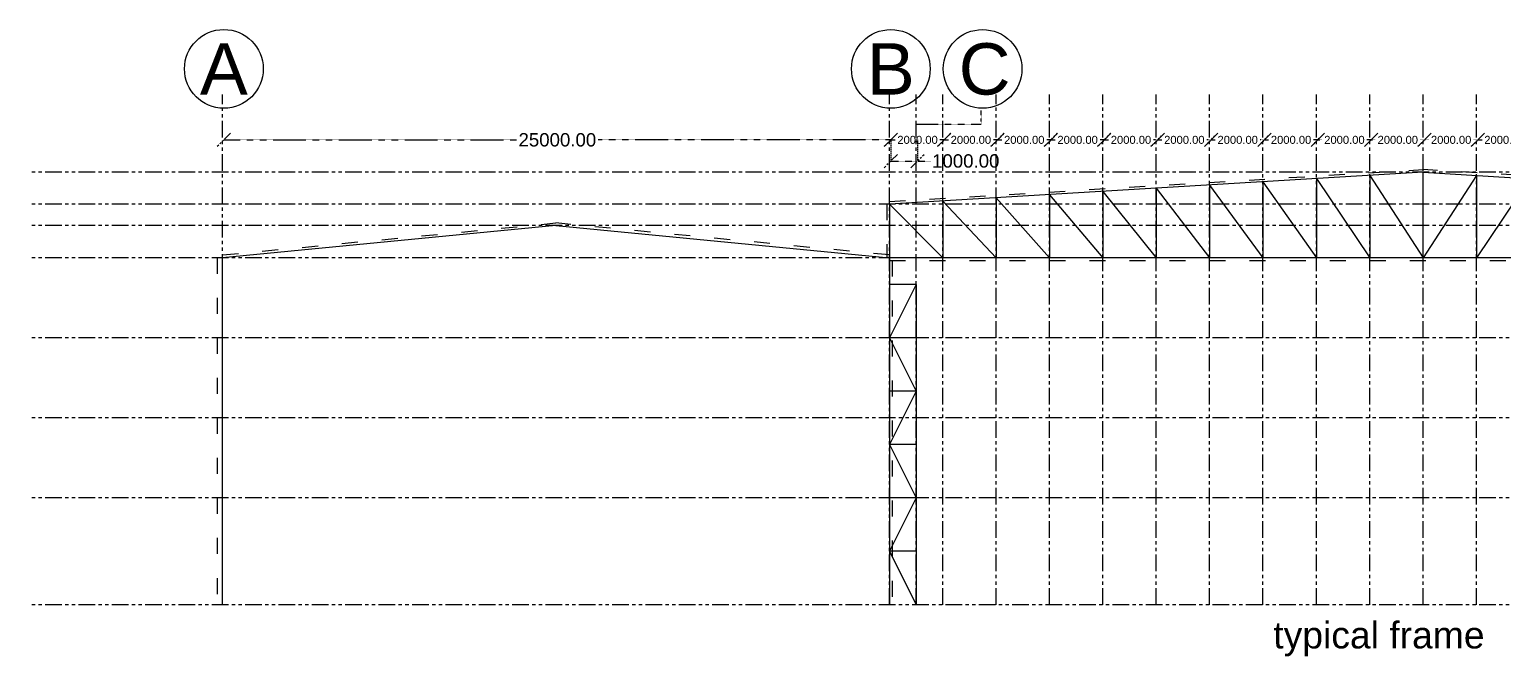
# Model space of a CAD drawing. Header units: inches. Extents: x 365522 to 1858437, y 226114 to 361132.
# Drawn here: x 534944 to 590229, y 241431 to 264917 of the extents above; entities that cross this region are included whole.
import ezdxf

# ---------------------------------------------------------------- set-up
doc = ezdxf.new("R2010")
doc.units = ezdxf.units.IN
doc.header["$MEASUREMENT"] = 0
doc.linetypes.add('ACAD_ISO03W100', pattern=[30, 12, -18])
doc.linetypes.add('PHANTOM2', pattern=[1.25, 0.625, -0.125, 0.125, -0.125, 0.125, -0.125])
for name, color, linetype in [('axis', 8, 'PHANTOM2'), ('bracing', 6, 'Continuous'), ('dimensions', 1, 'PHANTOM2'), ('initial layout', 7, 'Continuous'), ('text', 3, 'Continuous')]:
    doc.layers.add(name, color=color, linetype=linetype)
doc.styles.get("Standard").update_dxf_attribs({"font": 'arial.ttf'})
doc.dimstyles.new('Dim_1', dxfattribs={"dimtxt": 500, "dimasz": 500, "dimexe": 0.0625, "dimexo": 0.0625, "dimgap": 100, "dimtad": 0, "dimtih": 1, "dimtoh": 1, "dimzin": 0, "dimdsep": 46, "dimtxsty": 'Standard', "dimblk": 'OBLIQUE', "dimcen": 0.09, "dimclrd": 256, "dimclre": 256, "dimclrt": 256, "dimadec": 0, "dimazin": 0, "dimtfac": 1, "dimtofl": 0, "dimtmove": 0, "dimatfit": 3, "dimfxl": 1, "dimtfillclr": 256, "dimtolj": 1, "dimtzin": 0, "dimlwe": -1, "dimarcsym": 0})

# ---------------------------------------------------------------- blocks, each defined once
blk = doc.blocks.new('_Oblique')
at = {"color": 0, "linetype": 'ByBlock', "lineweight": -2}
blk.add_line((-0.5, -0.5), (0.5, 0.5), dxfattribs=at)
blk = doc.blocks.new('*D53')
at = {"layer": 'Defpoints', "color": 0, "transparency": 16777216}
for p in [(567229, 260782), (567229, 260782), (569229, 260782)]:
    blk.add_point(p, dxfattribs=at)
at = {"layer": 'dimensions', "lineweight": -2, "transparency": 16777216}
for p, q in [((567229, 260782), (567387, 260782)), ((569229, 260782), (569070, 260782))]:
    blk.add_line(p, q, dxfattribs=at)
at = {"layer": 'dimensions', "lineweight": -2, "transparency": 16777216, "xscale": 500, "yscale": 500, "zscale": 500, "rotation": 180}
blk.add_blockref('_Oblique', (567229, 260782), dxfattribs=at)
at = {"layer": 'dimensions', "lineweight": -2, "transparency": 16777216, "xscale": 500, "yscale": 500, "zscale": 500}
blk.add_blockref('_Oblique', (569229, 260782), dxfattribs=at)
at = {"layer": 'dimensions', "transparency": 16777216, "insert": (568229, 260782), "char_height": 300, "attachment_point": 5}
blk.add_mtext('\\A1;2000.00', dxfattribs=at)
blk = doc.blocks.new('*D54')
at = {"layer": 'Defpoints', "color": 0, "transparency": 16777216}
for p in [(569229, 260782), (569229, 260782), (571229, 260782)]:
    blk.add_point(p, dxfattribs=at)
at = {"layer": 'dimensions', "lineweight": -2, "transparency": 16777216}
for p, q in [((569229, 260782), (569387, 260782)), ((571229, 260782), (571070, 260782))]:
    blk.add_line(p, q, dxfattribs=at)
at = {"layer": 'dimensions', "lineweight": -2, "transparency": 16777216, "xscale": 500, "yscale": 500, "zscale": 500, "rotation": 180}
blk.add_blockref('_Oblique', (569229, 260782), dxfattribs=at)
at = {"layer": 'dimensions', "lineweight": -2, "transparency": 16777216, "xscale": 500, "yscale": 500, "zscale": 500}
blk.add_blockref('_Oblique', (571229, 260782), dxfattribs=at)
at = {"layer": 'dimensions', "transparency": 16777216, "insert": (570229, 260782), "char_height": 300, "attachment_point": 5}
blk.add_mtext('\\A1;2000.00', dxfattribs=at)
blk = doc.blocks.new('*D55')
at = {"layer": 'Defpoints', "color": 0, "transparency": 16777216}
for p in [(571229, 260782), (571229, 260782), (573229, 260782)]:
    blk.add_point(p, dxfattribs=at)
at = {"layer": 'dimensions', "lineweight": -2, "transparency": 16777216}
for p, q in [((571229, 260782), (571387, 260782)), ((573229, 260782), (573070, 260782))]:
    blk.add_line(p, q, dxfattribs=at)
at = {"layer": 'dimensions', "lineweight": -2, "transparency": 16777216, "xscale": 500, "yscale": 500, "zscale": 500, "rotation": 180}
blk.add_blockref('_Oblique', (571229, 260782), dxfattribs=at)
at = {"layer": 'dimensions', "lineweight": -2, "transparency": 16777216, "xscale": 500, "yscale": 500, "zscale": 500}
blk.add_blockref('_Oblique', (573229, 260782), dxfattribs=at)
at = {"layer": 'dimensions', "transparency": 16777216, "insert": (572229, 260782), "char_height": 300, "attachment_point": 5}
blk.add_mtext('\\A1;2000.00', dxfattribs=at)
blk = doc.blocks.new('*D56')
at = {"layer": 'Defpoints', "color": 0, "transparency": 16777216}
for p in [(573229, 260782), (573229, 260782), (575229, 260782)]:
    blk.add_point(p, dxfattribs=at)
at = {"layer": 'dimensions', "lineweight": -2, "transparency": 16777216}
for p, q in [((573229, 260782), (573387, 260782)), ((575229, 260782), (575070, 260782))]:
    blk.add_line(p, q, dxfattribs=at)
at = {"layer": 'dimensions', "lineweight": -2, "transparency": 16777216, "xscale": 500, "yscale": 500, "zscale": 500, "rotation": 180}
blk.add_blockref('_Oblique', (573229, 260782), dxfattribs=at)
at = {"layer": 'dimensions', "lineweight": -2, "transparency": 16777216, "xscale": 500, "yscale": 500, "zscale": 500}
blk.add_blockref('_Oblique', (575229, 260782), dxfattribs=at)
at = {"layer": 'dimensions', "transparency": 16777216, "insert": (574229, 260782), "char_height": 300, "attachment_point": 5}
blk.add_mtext('\\A1;2000.00', dxfattribs=at)
blk = doc.blocks.new('*D57')
at = {"layer": 'Defpoints', "color": 0, "transparency": 16777216}
for p in [(575229, 260782), (575229, 260782), (577229, 260782)]:
    blk.add_point(p, dxfattribs=at)
at = {"layer": 'dimensions', "lineweight": -2, "transparency": 16777216}
for p, q in [((575229, 260782), (575387, 260782)), ((577229, 260782), (577070, 260782))]:
    blk.add_line(p, q, dxfattribs=at)
at = {"layer": 'dimensions', "lineweight": -2, "transparency": 16777216, "xscale": 500, "yscale": 500, "zscale": 500, "rotation": 180}
blk.add_blockref('_Oblique', (575229, 260782), dxfattribs=at)
at = {"layer": 'dimensions', "lineweight": -2, "transparency": 16777216, "xscale": 500, "yscale": 500, "zscale": 500}
blk.add_blockref('_Oblique', (577229, 260782), dxfattribs=at)
at = {"layer": 'dimensions', "transparency": 16777216, "insert": (576229, 260782), "char_height": 300, "attachment_point": 5}
blk.add_mtext('\\A1;2000.00', dxfattribs=at)
blk = doc.blocks.new('*D48')
at = {"layer": 'Defpoints', "color": 0, "transparency": 16777216}
for p in [(577229, 260782), (577229, 260782), (579229, 260782)]:
    blk.add_point(p, dxfattribs=at)
at = {"layer": 'dimensions', "lineweight": -2, "transparency": 16777216}
for p, q in [((577229, 260782), (577387, 260782)), ((579229, 260782), (579070, 260782))]:
    blk.add_line(p, q, dxfattribs=at)
at = {"layer": 'dimensions', "lineweight": -2, "transparency": 16777216, "xscale": 500, "yscale": 500, "zscale": 500, "rotation": 180}
blk.add_blockref('_Oblique', (577229, 260782), dxfattribs=at)
at = {"layer": 'dimensions', "lineweight": -2, "transparency": 16777216, "xscale": 500, "yscale": 500, "zscale": 500}
blk.add_blockref('_Oblique', (579229, 260782), dxfattribs=at)
at = {"layer": 'dimensions', "transparency": 16777216, "insert": (578229, 260782), "char_height": 300, "attachment_point": 5}
blk.add_mtext('\\A1;2000.00', dxfattribs=at)
blk = doc.blocks.new('*D49')
at = {"layer": 'Defpoints', "color": 0, "transparency": 16777216}
for p in [(579229, 260782), (579229, 260782), (581229, 260782)]:
    blk.add_point(p, dxfattribs=at)
at = {"layer": 'dimensions', "lineweight": -2, "transparency": 16777216}
for p, q in [((579229, 260782), (579387, 260782)), ((581229, 260782), (581070, 260782))]:
    blk.add_line(p, q, dxfattribs=at)
at = {"layer": 'dimensions', "lineweight": -2, "transparency": 16777216, "xscale": 500, "yscale": 500, "zscale": 500, "rotation": 180}
blk.add_blockref('_Oblique', (579229, 260782), dxfattribs=at)
at = {"layer": 'dimensions', "lineweight": -2, "transparency": 16777216, "xscale": 500, "yscale": 500, "zscale": 500}
blk.add_blockref('_Oblique', (581229, 260782), dxfattribs=at)
at = {"layer": 'dimensions', "transparency": 16777216, "insert": (580229, 260782), "char_height": 300, "attachment_point": 5}
blk.add_mtext('\\A1;2000.00', dxfattribs=at)
blk = doc.blocks.new('*D50')
at = {"layer": 'Defpoints', "color": 0, "transparency": 16777216}
for p in [(581229, 260782), (581229, 260782), (583229, 260782)]:
    blk.add_point(p, dxfattribs=at)
at = {"layer": 'dimensions', "linetype": 'ACAD_ISO03W100', "transparency": 16777216}
for p, q in [((581229, 260782), (581229, 260782)), ((583229, 260782), (583229, 260782))]:
    blk.add_line(p, q, dxfattribs=at)
at = {"layer": 'dimensions', "lineweight": -2, "transparency": 16777216}
for p, q in [((581229, 260782), (581387, 260782)), ((583229, 260782), (583070, 260782))]:
    blk.add_line(p, q, dxfattribs=at)
at = {"layer": 'dimensions', "lineweight": -2, "transparency": 16777216, "xscale": 500, "yscale": 500, "zscale": 500, "rotation": 180}
blk.add_blockref('_Oblique', (581229, 260782), dxfattribs=at)
at = {"layer": 'dimensions', "lineweight": -2, "transparency": 16777216, "xscale": 500, "yscale": 500, "zscale": 500}
blk.add_blockref('_Oblique', (583229, 260782), dxfattribs=at)
at = {"layer": 'dimensions', "transparency": 16777216, "insert": (582229, 260782), "char_height": 300, "attachment_point": 5}
blk.add_mtext('\\A1;2000.00', dxfattribs=at)
blk = doc.blocks.new('*D51')
at = {"layer": 'Defpoints', "color": 0, "transparency": 16777216}
for p in [(583229, 260782), (583229, 260782), (585229, 260782)]:
    blk.add_point(p, dxfattribs=at)
at = {"layer": 'dimensions', "linetype": 'ACAD_ISO03W100', "transparency": 16777216}
for p, q in [((583229, 260782), (583229, 260782)), ((585229, 260782), (585229, 260782))]:
    blk.add_line(p, q, dxfattribs=at)
at = {"layer": 'dimensions', "lineweight": -2, "transparency": 16777216}
for p, q in [((583229, 260782), (583387, 260782)), ((585229, 260782), (585070, 260782))]:
    blk.add_line(p, q, dxfattribs=at)
at = {"layer": 'dimensions', "lineweight": -2, "transparency": 16777216, "xscale": 500, "yscale": 500, "zscale": 500, "rotation": 180}
blk.add_blockref('_Oblique', (583229, 260782), dxfattribs=at)
at = {"layer": 'dimensions', "lineweight": -2, "transparency": 16777216, "xscale": 500, "yscale": 500, "zscale": 500}
blk.add_blockref('_Oblique', (585229, 260782), dxfattribs=at)
at = {"layer": 'dimensions', "transparency": 16777216, "insert": (584229, 260782), "char_height": 300, "attachment_point": 5}
blk.add_mtext('\\A1;2000.00', dxfattribs=at)
blk = doc.blocks.new('*D52')
at = {"layer": 'Defpoints', "color": 0, "transparency": 16777216}
for p in [(585229, 260782), (585229, 260782), (587229, 260782)]:
    blk.add_point(p, dxfattribs=at)
at = {"layer": 'dimensions', "linetype": 'ACAD_ISO03W100', "transparency": 16777216}
for p, q in [((585229, 260782), (585229, 260782)), ((587229, 260782), (587229, 260782))]:
    blk.add_line(p, q, dxfattribs=at)
at = {"layer": 'dimensions', "lineweight": -2, "transparency": 16777216}
for p, q in [((585229, 260782), (585387, 260782)), ((587229, 260782), (587070, 260782))]:
    blk.add_line(p, q, dxfattribs=at)
at = {"layer": 'dimensions', "lineweight": -2, "transparency": 16777216, "xscale": 500, "yscale": 500, "zscale": 500, "rotation": 180}
blk.add_blockref('_Oblique', (585229, 260782), dxfattribs=at)
at = {"layer": 'dimensions', "lineweight": -2, "transparency": 16777216, "xscale": 500, "yscale": 500, "zscale": 500}
blk.add_blockref('_Oblique', (587229, 260782), dxfattribs=at)
at = {"layer": 'dimensions', "transparency": 16777216, "insert": (586229, 260782), "char_height": 300, "attachment_point": 5}
blk.add_mtext('\\A1;2000.00', dxfattribs=at)
blk = doc.blocks.new('*D38')
at = {"layer": 'Defpoints', "color": 0, "transparency": 16777216}
for p in [(587229, 260782), (587229, 260782), (589229, 260782)]:
    blk.add_point(p, dxfattribs=at)
at = {"layer": 'dimensions', "linetype": 'ACAD_ISO03W100', "transparency": 16777216}
for p, q in [((587229, 260782), (587229, 260782)), ((589229, 260782), (589229, 260782))]:
    blk.add_line(p, q, dxfattribs=at)
at = {"layer": 'dimensions', "lineweight": -2, "transparency": 16777216}
for p, q in [((587229, 260782), (587387, 260782)), ((589229, 260782), (589070, 260782))]:
    blk.add_line(p, q, dxfattribs=at)
at = {"layer": 'dimensions', "lineweight": -2, "transparency": 16777216, "xscale": 500, "yscale": 500, "zscale": 500, "rotation": 180}
blk.add_blockref('_Oblique', (587229, 260782), dxfattribs=at)
at = {"layer": 'dimensions', "lineweight": -2, "transparency": 16777216, "xscale": 500, "yscale": 500, "zscale": 500}
blk.add_blockref('_Oblique', (589229, 260782), dxfattribs=at)
at = {"layer": 'dimensions', "transparency": 16777216, "insert": (588229, 260782), "char_height": 300, "attachment_point": 5}
blk.add_mtext('\\A1;2000.00', dxfattribs=at)
blk = doc.blocks.new('*D39')
at = {"layer": 'Defpoints', "color": 0, "transparency": 16777216}
for p in [(589229, 260782), (589229, 260782), (591229, 260782)]:
    blk.add_point(p, dxfattribs=at)
at = {"layer": 'dimensions', "linetype": 'ACAD_ISO03W100', "transparency": 16777216}
for p, q in [((589229, 260782), (589229, 260782)), ((591229, 260782), (591229, 260782))]:
    blk.add_line(p, q, dxfattribs=at)
at = {"layer": 'dimensions', "lineweight": -2, "transparency": 16777216}
for p, q in [((589229, 260782), (589387, 260782)), ((591229, 260782), (591070, 260782))]:
    blk.add_line(p, q, dxfattribs=at)
at = {"layer": 'dimensions', "lineweight": -2, "transparency": 16777216, "xscale": 500, "yscale": 500, "zscale": 500, "rotation": 180}
blk.add_blockref('_Oblique', (589229, 260782), dxfattribs=at)
at = {"layer": 'dimensions', "lineweight": -2, "transparency": 16777216, "xscale": 500, "yscale": 500, "zscale": 500}
blk.add_blockref('_Oblique', (591229, 260782), dxfattribs=at)
at = {"layer": 'dimensions', "transparency": 16777216, "insert": (590229, 260782), "char_height": 300, "attachment_point": 5}
blk.add_mtext('\\A1;2000.00', dxfattribs=at)
blk = doc.blocks.new('*D208')
at = {"layer": 'Defpoints', "color": 0, "transparency": 16777216}
for p in [(567229, 260782), (568229, 260782), (568229, 259990)]:
    blk.add_point(p, dxfattribs=at)
at = {"layer": 'dimensions', "linetype": 'ACAD_ISO03W100', "transparency": 16777216}
for p, q in [((567229, 260782), (567229, 259990)), ((568229, 260782), (568229, 259990))]:
    blk.add_line(p, q, dxfattribs=at)
at = {"layer": 'dimensions', "lineweight": -2, "transparency": 16777216}
for p, q in [((567229, 259990), (568229, 259990)), ((568229, 259990), (568729, 259990))]:
    blk.add_line(p, q, dxfattribs=at)
at = {"layer": 'dimensions', "lineweight": -2, "transparency": 16777216, "xscale": 500, "yscale": 500, "zscale": 500, "rotation": 180}
blk.add_blockref('_Oblique', (567229, 259990), dxfattribs=at)
at = {"layer": 'dimensions', "lineweight": -2, "transparency": 16777216, "xscale": 500, "yscale": 500, "zscale": 500}
blk.add_blockref('_Oblique', (568229, 259990), dxfattribs=at)
at = {"layer": 'dimensions', "transparency": 16777216, "insert": (570036, 259990), "char_height": 500, "attachment_point": 5}
blk.add_mtext('\\A1;1000.00', dxfattribs=at)
blk = doc.blocks.new('axis label')
at = {"layer": 'text'}
blk.add_circle((0, 0), 1475, dxfattribs=at)
blk.add_text('A', height=1923, dxfattribs=at).set_placement((-896, -962))
blk = doc.blocks.new('*D239')
at = {"layer": 'Defpoints', "color": 0, "transparency": 16777216}
for p in [(542229, 260782), (542229, 260782), (567229, 260782)]:
    blk.add_point(p, dxfattribs=at)
at = {"layer": 'dimensions', "lineweight": -2, "transparency": 16777216}
for p, q in [((542229, 260782), (553199, 260782)), ((567229, 260782), (556258, 260782))]:
    blk.add_line(p, q, dxfattribs=at)
at = {"layer": 'dimensions', "lineweight": -2, "transparency": 16777216, "xscale": 500, "yscale": 500, "zscale": 500, "rotation": 180}
blk.add_blockref('_Oblique', (542229, 260782), dxfattribs=at)
at = {"layer": 'dimensions', "lineweight": -2, "transparency": 16777216, "xscale": 500, "yscale": 500, "zscale": 500}
blk.add_blockref('_Oblique', (567229, 260782), dxfattribs=at)
at = {"layer": 'dimensions', "transparency": 16777216, "insert": (554729, 260782), "char_height": 500, "attachment_point": 5}
blk.add_mtext('\\A1;25000.00', dxfattribs=at)

msp = doc.modelspace()

# ---------------------------------------------------------------- linework, layer by layer
at = {"layer": 'axis', "ltscale": 1000}
for p, q in [((542176.999, 243370.366), (542176.999, 262480.799)), ((567176.999, 243370.366), (567176.999, 262480.799)), ((567176.999, 243370.366), (567176.999, 262480.799)), ((567176.999, 243370.366), (567176.999, 262480.799)), ((568176.999, 243370.366), (568176.999, 262480.799)), ((569176.999, 243370.366), (569176.999, 262480.799)), ((569176.999, 243370.366), (569176.999, 262480.799)), ((569176.999, 243370.366), (569176.999, 262480.799)), ((571176.999, 243370.366), (571176.999, 262480.799)), ((571176.999, 243370.366), (571176.999, 262480.799)), ((571176.999, 243370.366), (571176.999, 262480.799)), ((573176.999, 243370.366), (573176.999, 262480.799)), ((573176.999, 243370.366), (573176.999, 262480.799)), ((573176.999, 243370.366), (573176.999, 262480.799)), ((575176.999, 243370.366), (575176.999, 262480.799)), ((575176.999, 243370.366), (575176.999, 262480.799)), ((575176.999, 243370.366), (575176.999, 262480.799)), ((577176.999, 243370.366), (577176.999, 262480.799)), ((577176.999, 243370.366), (577176.999, 262480.799)), ((577176.999, 243370.366), (577176.999, 262480.799)), ((579176.999, 243370.366), (579176.999, 262480.799)), ((579176.999, 243370.366), (579176.999, 262480.799)), ((579176.999, 243370.366), (579176.999, 262480.799)), ((581176.999, 243370.366), (581176.999, 262480.799)), ((581176.999, 243370.366), (581176.999, 262480.799)), ((581176.999, 243370.366), (581176.999, 262480.799)), ((583176.999, 243370.366), (583176.999, 262480.799)), ((583176.999, 243370.366), (583176.999, 262480.799)), ((583176.999, 243370.366), (583176.999, 262480.799)), ((585176.999, 243370.366), (585176.999, 262480.799)), ((585176.999, 243370.366), (585176.999, 262480.799)), ((585176.999, 243370.366), (585176.999, 262480.799)), ((587176.999, 243370.366), (587176.999, 262480.799)), ((587176.999, 243370.366), (587176.999, 262480.799)), ((587176.999, 243370.366), (587176.999, 262480.799)), ((589176.999, 243370.366), (589176.999, 262480.799)), ((589176.999, 243370.366), (589176.999, 262480.799)), ((589176.999, 243370.366), (589176.999, 262480.799)), ((641155.804, 259570.366), (534944.249, 259570.366)), ((641155.804, 258370.366), (534944.249, 258370.366)), ((641155.804, 257570.366), (534944.249, 257570.366)), ((641155.804, 256370.366), (534944.249, 256370.366)), ((641155.804, 253370.366), (534944.249, 253370.366)), ((641155.804, 250370.366), (534944.249, 250370.366)), ((641155.804, 247370.366), (534944.249, 247370.366)), ((641155.804, 243370.366), (534944.249, 243370.366))]:
    msp.add_line(p, q, dxfattribs=at)
at = {"layer": 'axis'}
for p, q in [((570616.701, 261370.43), (570616.701, 261887.876)), ((568176.999, 260870.43), (568176.999, 261370.43)), ((568176.999, 261370.43), (570616.701, 261370.43))]:
    msp.add_line(p, q, dxfattribs=at)
at = {"layer": 'bracing', "linetype": 'ACAD_ISO03W100', "lineweight": 30, "ltscale": 50}
for p, q in [((567176.999, 258470.366), (587176.999, 259670.366)), ((607176.999, 258470.366), (587176.999, 259670.366)), ((567076.999, 258370.366), (567076.999, 256370.366)), ((542176.999, 256470.366), (554676.999, 257670.366)), ((567176.999, 256470.366), (554676.999, 257670.366)), ((541976.999, 256370.366), (541976.999, 243370.366)), ((567176.999, 256270.366), (607176.999, 256270.366)), ((567276.999, 256270.366), (567276.999, 243370.366))]:
    msp.add_line(p, q, dxfattribs=at)
at = {"layer": 'initial layout'}
for p, q in [((587176.999, 259570.366), (567176.999, 258370.366)), ((583176.999, 259330.366), (583176.999, 256370.366)), ((583176.999, 259330.366), (585176.999, 256370.366)), ((585176.999, 259450.366), (585176.999, 256370.366)), ((585176.999, 259450.366), (587176.999, 256370.366)), ((587176.999, 256370.366), (587176.999, 259570.366)), ((587176.999, 256370.366), (587176.999, 259570.366)), ((587176.999, 259570.366), (607176.999, 258370.366)), ((589176.999, 259450.366), (587176.999, 256370.366)), ((589176.999, 259450.366), (589176.999, 256370.366)), ((591176.999, 259330.366), (589176.999, 256370.366)), ((575176.999, 258850.366), (575176.999, 256370.366)), ((575176.999, 258850.366), (577176.999, 256370.366)), ((577176.999, 258970.366), (577176.999, 256370.366)), ((577176.999, 258970.366), (579176.999, 256370.366)), ((579176.999, 259090.366), (579176.999, 256370.366)), ((579176.999, 259090.366), (581176.999, 256370.366)), ((581176.999, 259210.366), (581176.999, 256370.366)), ((581176.999, 259210.366), (583176.999, 256370.366)), ((567176.999, 258370.366), (567176.999, 256370.366)), ((567176.999, 258370.366), (569176.999, 256370.366)), ((569176.999, 258490.366), (569176.999, 256370.366)), ((569176.999, 258490.366), (571176.999, 256370.366)), ((571176.999, 258610.366), (571176.999, 256370.366)), ((571176.999, 258610.366), (573176.999, 256370.366)), ((573176.999, 258730.366), (573176.999, 256370.366)), ((573176.999, 258730.366), (575176.999, 256370.366)), ((554676.999, 257570.366), (542176.999, 256370.366)), ((554676.999, 257570.366), (567176.999, 256370.366)), ((542176.999, 243370.366), (542176.999, 256370.366)), ((607176.999, 256370.366), (567176.999, 256370.366)), ((567176.999, 256370.366), (567176.999, 243370.366)), ((568176.999, 255370.366), (567176.999, 253370.366)), ((568176.999, 255370.366), (567176.999, 255370.366)), ((568176.999, 255370.366), (568176.999, 243370.366)), ((568176.999, 253370.366), (567176.999, 253370.366)), ((567176.999, 253370.366), (568176.999, 251370.366)), ((568176.999, 251370.366), (567176.999, 251370.366)), ((568176.999, 251370.366), (567176.999, 249370.366)), ((568176.999, 249370.366), (567176.999, 249370.366)), ((567176.999, 249370.366), (568176.999, 247370.366)), ((568176.999, 247370.366), (567176.999, 247370.366)), ((568176.999, 247370.366), (567176.999, 245370.366)), ((568176.999, 245370.366), (567176.999, 245370.366)), ((567176.999, 245370.366), (568176.999, 243370.366))]:
    msp.add_line(p, q, dxfattribs=at)
at = {"layer": 'text'}
for centre in [(567228.76, 263441.503), (570668.448, 263441.503)]:
    msp.add_circle(centre, 1474.557, dxfattribs=at)

# ---------------------------------------------------------------- block references
msp.add_blockref('axis label', (542228.746, 263442.503), dxfattribs=at)

# ---------------------------------------------------------------- texts
for s, p in [('B', (566332.724, 262479.871)), ('C', (569772.411, 262479.871))]:
    msp.add_text(s, height=1923.263, dxfattribs=at).set_placement(p)
at = {"layer": 'text', "ltscale": 1000}
msp.add_text('typical frame', height=1000, dxfattribs=at).set_placement((581563.994, 241732.199))

# ---------------------------------------------------------------- dimensions: what is measured, and where the dimension line sits
at = {"layer": 'dimensions'}
for base, p2, picture, middle in [((542228.746, 260781.828), (542228.746, 260781.828), '*D239', (554728.746, 260781.828)), ((568228.746, 259990.246), (568228.746, 260781.828), '*D208', (570036.454, 259990.246))]:
    dim = msp.add_linear_dim(base=base, p1=(567228.746, 260781.828), p2=p2, dimstyle='Dim_1', dxfattribs=at)
    dim.commit()
    dim.dimension.update_dxf_attribs({"geometry": picture, "text_midpoint": middle})
for base, p1, p2, picture, middle in [((567228.746, 260781.828), (569228.746, 260781.828), (567228.746, 260781.828), '*D53', (568228.746, 260781.828)), ((569228.746, 260781.828), (571228.746, 260781.828), (569228.746, 260781.828), '*D54', (570228.746, 260781.828)), ((571228.746, 260781.828), (573228.746, 260781.828), (571228.746, 260781.828), '*D55', (572228.746, 260781.828)), ((573228.746, 260781.828), (575228.746, 260781.828), (573228.746, 260781.828), '*D56', (574228.746, 260781.828)), ((575228.746, 260781.828), (577228.746, 260781.828), (575228.746, 260781.828), '*D57', (576228.746, 260781.828)), ((577228.746, 260781.828), (579228.746, 260781.828), (577228.746, 260781.828), '*D48', (578228.746, 260781.828)), ((579228.746, 260781.828), (581228.746, 260781.828), (579228.746, 260781.828), '*D49', (580228.746, 260781.828)), ((581228.746, 260781.828), (583228.746, 260781.828), (581228.746, 260781.828), '*D50', (582228.746, 260781.828)), ((583228.746, 260781.828), (585228.746, 260781.828), (583228.746, 260781.828), '*D51', (584228.746, 260781.828)), ((585228.746, 260781.828), (587228.746, 260781.828), (585228.746, 260781.828), '*D52', (586228.746, 260781.828)), ((587228.746, 260781.828), (589228.746, 260781.828), (587228.746, 260781.828), '*D38', (588228.746, 260781.828)), ((589228.746, 260781.828), (591228.746, 260781.828), (589228.746, 260781.828), '*D39', (590228.746, 260781.828))]:
    dim = msp.add_linear_dim(base=base, p1=p1, p2=p2, dimstyle='Dim_1', override={"dimtxt": 300}, dxfattribs=at)
    dim.commit()
    dim.dimension.update_dxf_attribs({"geometry": picture, "text_midpoint": middle})

doc.saveas('drawing.dxf')
